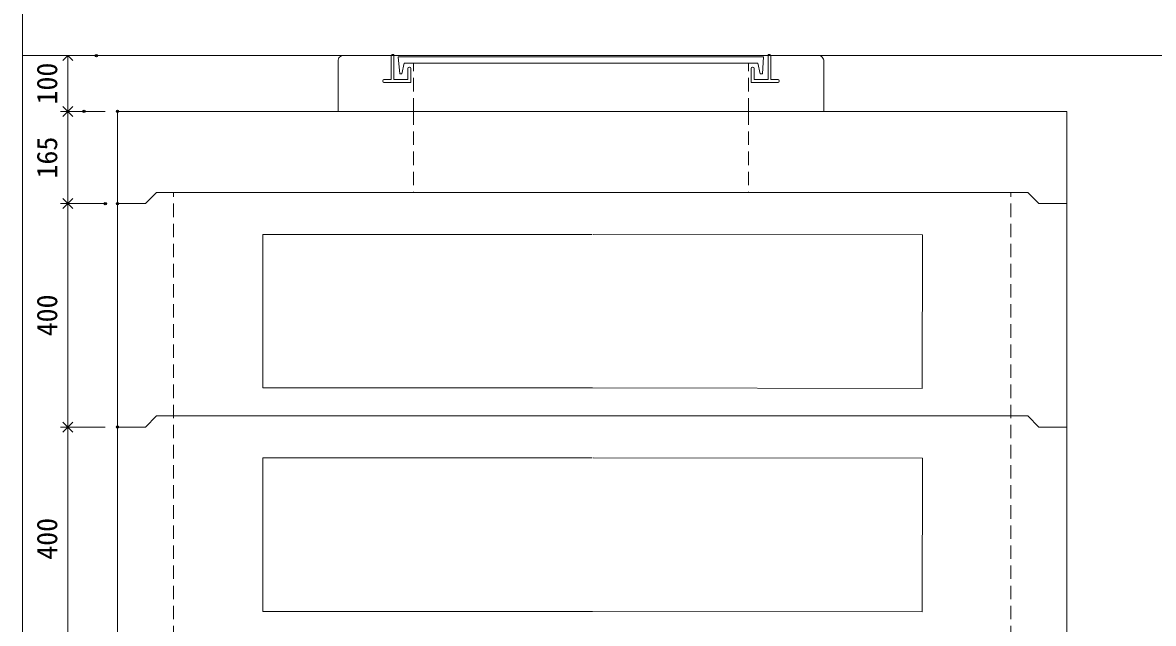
# Model space of a CAD drawing. Units: millimetres, scale not verified. Extents: x -6420 to 6420, y -3029 to 3030.
# Drawn here: x -1740 to 285, y -587 to 489 of the extents above; entities that cross this region are included whole.
import ezdxf
from ezdxf.enums import TextEntityAlignment as Align

# ---------------------------------------------------------------- set-up
doc = ezdxf.new("R2010")
doc.units = ezdxf.units.MM
doc.header["$LTSCALE"] = 20
doc.header["$PDMODE"] = 32
doc.header["$PDSIZE"] = 4
doc.linetypes.add('DASHED1', pattern=[1.8, 1.2, -0.6])
doc.linetypes.add('USER2', pattern=[50.8, 31.75, -6.35, 6.35, -6.35])
doc.layers.add('0-1_Defpoints', color=7, linetype='Continuous')
for name, color, linetype, lineweight in [('0-2_waku', 7, 'Continuous', 18), ('0-3_gaikei', 7, 'Continuous', 18), ('0-4_kakure', 7, 'DASHED1', 5), ('0-5_sunpou', 7, 'Continuous', 5), ('0-A_futa', 3, 'Continuous', 18), ('0-B_GL', 4, 'Continuous', 18), ('1-2_uchigawa2', 6, 'USER2', 18)]:
    doc.layers.add(name, color=color, linetype=linetype, lineweight=lineweight)
doc.styles.add('ＭＳ ゴシック', font='')
doc.styles.get('ＭＳ ゴシック').set_extended_font_data('MS Gothic')

# ---------------------------------------------------------------- blocks, each defined once
blk = doc.blocks.new('_Open90')
at = {"layer": '0-5_sunpou'}
blk.add_line((0, 0), (-1, 0), dxfattribs=at)
blk.add_lwpolyline([(-0.5, 0.5), (0, 0), (-0.5, -0.5)], dxfattribs=at)
blk = doc.blocks.new('D73')
at = {"layer": '0-1_Defpoints'}
for p in [(953.38, 2926.83), (924.21, 2761.83), (991.24, 2761.83)]:
    blk.add_point(p, dxfattribs=at)
at = {"layer": '0-5_sunpou'}
for p, q in [((931.38, 2926.83), (911.21, 2926.83)), ((924.21, 2908.83), (924.21, 2779.83)), ((969.24, 2761.83), (911.21, 2761.83))]:
    blk.add_line(p, q, dxfattribs=at)
at = {"layer": '0-5_sunpou', "xscale": 18, "yscale": 18}
for p, rotation in [((924.21, 2926.83), 90), ((924.21, 2761.83), 270)]:
    blk.add_blockref('_Open90', p, dxfattribs=dict(at, rotation=rotation))
at = {"layer": '0-5_sunpou', "style": 'ＭＳ ゴシック'}
blk.add_text('165', height=36.66, rotation=90, dxfattribs=at).set_placement((916.21, 2806.83), align=Align.BOTTOM_LEFT)
blk = doc.blocks.new('D74')
at = {"layer": '0-1_Defpoints'}
for p in [(953.38, 2926.83), (924.21, 2761.83), (991.24, 2761.83)]:
    blk.add_point(p, dxfattribs=at)
at = {"layer": '0-5_sunpou'}
for p, q in [((931.38, 2926.83), (911.21, 2926.83)), ((924.21, 2908.83), (924.21, 2779.83)), ((969.24, 2761.83), (911.21, 2761.83))]:
    blk.add_line(p, q, dxfattribs=at)
at = {"layer": '0-5_sunpou', "xscale": 18, "yscale": 18}
for p, rotation in [((924.21, 2926.83), 90), ((924.21, 2761.83), 270)]:
    blk.add_blockref('_Open90', p, dxfattribs=dict(at, rotation=rotation))
at = {"layer": '0-5_sunpou', "style": 'ＭＳ ゴシック'}
blk.add_text('165', height=36.66, rotation=90, dxfattribs=at).set_placement((916.21, 2806.83), align=Align.BOTTOM_LEFT)
blk = doc.blocks.new('D75')
at = {"layer": '0-1_Defpoints'}
for p in [(1013.24, 2761.83), (924.21, 2361.83), (1013.24, 2361.83)]:
    blk.add_point(p, dxfattribs=at)
at = {"layer": '0-5_sunpou'}
for p, q in [((991.24, 2761.83), (911.21, 2761.83)), ((924.21, 2743.83), (924.21, 2379.83)), ((991.24, 2361.83), (911.21, 2361.83))]:
    blk.add_line(p, q, dxfattribs=at)
at = {"layer": '0-5_sunpou', "xscale": 18, "yscale": 18}
for p, rotation in [((924.21, 2761.83), 90), ((924.21, 2361.83), 270)]:
    blk.add_blockref('_Open90', p, dxfattribs=dict(at, rotation=rotation))
at = {"layer": '0-5_sunpou', "style": 'ＭＳ ゴシック'}
blk.add_text('400', height=36.66, rotation=90, dxfattribs=at).set_placement((916.21, 2524.33), align=Align.BOTTOM_LEFT)
blk = doc.blocks.new('D76')
at = {"layer": '0-1_Defpoints'}
for p in [(1013.24, 2361.83), (924.21, 1961.83), (1013.24, 1961.83)]:
    blk.add_point(p, dxfattribs=at)
at = {"layer": '0-5_sunpou'}
for p, q in [((991.24, 2361.83), (911.21, 2361.83)), ((924.21, 2343.83), (924.21, 1979.83)), ((991.24, 1961.83), (911.21, 1961.83))]:
    blk.add_line(p, q, dxfattribs=at)
at = {"layer": '0-5_sunpou', "xscale": 18, "yscale": 18}
for p, rotation in [((924.21, 2361.83), 90), ((924.21, 1961.83), 270)]:
    blk.add_blockref('_Open90', p, dxfattribs=dict(at, rotation=rotation))
at = {"layer": '0-5_sunpou', "style": 'ＭＳ ゴシック'}
blk.add_text('400', height=36.66, rotation=90, dxfattribs=at).set_placement((916.21, 2124.33), align=Align.BOTTOM_LEFT)
blk = doc.blocks.new('D82')
at = {"layer": '0-1_Defpoints'}
for p in [(975.38, 3026.83), (924.21, 2926.83), (1013.24, 2926.83)]:
    blk.add_point(p, dxfattribs=at)
at = {"layer": '0-5_sunpou'}
for p, q in [((953.38, 3026.83), (911.21, 3026.83)), ((924.21, 3008.83), (924.21, 2944.83)), ((991.24, 2926.83), (911.21, 2926.83))]:
    blk.add_line(p, q, dxfattribs=at)
at = {"layer": '0-5_sunpou', "xscale": 18, "yscale": 18}
for p, rotation in [((924.21, 3026.83), 90), ((924.21, 2926.83), 270)]:
    blk.add_blockref('_Open90', p, dxfattribs=dict(at, rotation=rotation))
at = {"layer": '0-5_sunpou', "style": 'ＭＳ ゴシック'}
blk.add_text('100', height=36.66, rotation=90, dxfattribs=at).set_placement((916.21, 2939.33), align=Align.BOTTOM_LEFT)

msp = doc.modelspace()

# ---------------------------------------------------------------- linework, layer by layer
at = {"layer": '0-2_waku'}
msp.add_line((-1740, 3029.6), (-1740, -2670.4), dxfattribs=at)
at = {"layer": '0-3_gaikei'}
for p, q in [((-1165, 429.6), (-1080, 429.6)), ((-400, 429.6), (-315, 429.6)), ((-1175, 329.6), (-1175, 419.6)), ((-305, 329.6), (-305, 419.6)), ((-1570, 329.6), (130, 329.6)), ((-1570, 329.6), (130, 329.6)), ((-1570, 329.6), (130, 329.6)), ((-1570, 329.6), (130, 329.6)), ((-1570, 314.6), (-1570, 329.6)), ((130, -635.4), (130, 329.6)), ((-1570, 314.6), (-1570, -635.4)), ((-1500, 184.6), (-1520, 164.6)), ((-1500, 184.6), (-1520, 164.6)), ((-1500, 184.6), (-1520, 164.6)), ((-1500, 184.6), (-1520, 164.6)), ((-1500, 184.6), (-1520, 164.6)), ((-1500, 184.6), (-1520, 164.6)), ((-1500, 184.6), (-1520, 164.6)), ((-1500, 184.6), (-1520, 164.6)), ((-1500, 184.6), (-1520, 164.6)), ((-1500, 184.6), (-1520, 164.6)), ((-1500, 184.6), (-1520, 164.6)), ((-1500, 184.6), (-1520, 164.6)), ((-1500, 184.6), (-1520, 164.6)), ((-1500, 184.6), (-1520, 164.6)), ((-1500, 184.6), (60, 184.6)), ((-1500, 184.6), (60, 184.6)), ((-1500, 184.6), (60, 184.6)), ((-1500, 184.6), (60, 184.6)), ((-1500, 184.6), (60, 184.6)), ((-1500, 184.6), (60, 184.6)), ((-1500, 184.6), (60, 184.6)), ((-1500, 184.6), (60, 184.6)), ((-1500, 184.6), (60, 184.6)), ((-1500, 184.6), (60, 184.6)), ((-1500, 184.6), (60, 184.6)), ((-1500, 184.6), (60, 184.6)), ((-1500, 184.6), (60, 184.6)), ((-1500, 184.6), (60, 184.6)), ((60, 184.6), (80, 164.6)), ((60, 184.6), (80, 164.6)), ((60, 184.6), (80, 164.6)), ((60, 184.6), (80, 164.6)), ((60, 184.6), (80, 164.6)), ((60, 184.6), (80, 164.6)), ((60, 184.6), (80, 164.6)), ((60, 184.6), (80, 164.6)), ((60, 184.6), (80, 164.6)), ((60, 184.6), (80, 164.6)), ((60, 184.6), (80, 164.6)), ((60, 184.6), (80, 164.6)), ((60, 184.6), (80, 164.6)), ((60, 184.6), (80, 164.6)), ((-1570, 164.6), (-1520, 164.6)), ((-1570, 164.6), (-1520, 164.6)), ((-1570, 164.6), (-1520, 164.6)), ((-1570, 164.6), (-1520, 164.6)), ((-1570, 164.6), (-1520, 164.6)), ((-1570, 164.6), (-1520, 164.6)), ((-1570, 164.6), (-1520, 164.6)), ((-1570, 164.6), (-1520, 164.6)), ((-1570, 164.6), (-1520, 164.6)), ((-1570, 164.6), (-1520, 164.6)), ((-1570, 164.6), (-1520, 164.6)), ((-1570, 164.6), (-1520, 164.6)), ((-1570, 164.6), (-1520, 164.6)), ((-1570, 164.6), (-1520, 164.6)), ((80, 164.6), (130, 164.6)), ((80, 164.6), (130, 164.6)), ((80, 164.6), (130, 164.6)), ((80, 164.6), (130, 164.6)), ((80, 164.6), (130, 164.6)), ((80, 164.6), (130, 164.6)), ((80, 164.6), (130, 164.6)), ((80, 164.6), (130, 164.6)), ((80, 164.6), (130, 164.6)), ((80, 164.6), (130, 164.6)), ((80, 164.6), (130, 164.6)), ((80, 164.6), (130, 164.6)), ((80, 164.6), (130, 164.6)), ((80, 164.6), (130, 164.6)), ((-1500, -215.4), (-1520, -235.4)), ((-1500, -215.4), (-1520, -235.4)), ((-1500, -215.4), (-1520, -235.4)), ((-1500, -215.4), (-1520, -235.4)), ((-1500, -215.4), (-1520, -235.4)), ((-1500, -215.4), (60, -215.4)), ((-1500, -215.4), (60, -215.4)), ((-1500, -215.4), (60, -215.4)), ((-1500, -215.4), (60, -215.4)), ((-1500, -215.4), (60, -215.4)), ((60, -215.4), (80, -235.4)), ((60, -215.4), (80, -235.4)), ((60, -215.4), (80, -235.4)), ((60, -215.4), (80, -235.4)), ((60, -215.4), (80, -235.4)), ((-1570, -235.4), (-1520, -235.4)), ((-1570, -235.4), (-1520, -235.4)), ((-1570, -235.4), (-1520, -235.4)), ((-1570, -235.4), (-1520, -235.4)), ((-1570, -235.4), (-1520, -235.4)), ((80, -235.4), (130, -235.4)), ((80, -235.4), (130, -235.4)), ((80, -235.4), (130, -235.4)), ((80, -235.4), (130, -235.4)), ((80, -235.4), (130, -235.4))]:
    msp.add_line(p, q, dxfattribs=at)
for centre, radius, start, end in [((-1165.58, 420.18), 9.44, 86.47383, 183.52617), ((-314.67, 419.93), 9.68, 358.04251, 91.95749)]:
    msp.add_arc(centre, radius, start, end, dxfattribs=at)
at = {"layer": '0-4_kakure'}
for p, q in [((-1040, 329.6), (-1040, 416.1)), ((-440, 329.6), (-440, 416.1)), ((-1040, 329.6), (-1040, 184.6)), ((-440, 329.6), (-440, 184.6)), ((-1470, -615.4), (-1470, 184.6)), ((30, -615.4), (30, 184.6))]:
    msp.add_line(p, q, dxfattribs=at)
at = {"layer": '0-A_futa'}
for p, q in [((-1080, 429.6), (-1080, 386.6)), ((-1078, 431.6), (-1075, 431.6)), ((-1075, 431.6), (-1075, 386.6)), ((-1067.19, 427.1), (-412.86, 427.1)), ((-1067.19, 427.1), (-1064.7, 397.1)), ((-412.86, 427.1), (-415.11, 397.1)), ((-405, 431.6), (-402, 431.6)), ((-405, 431.6), (-405, 386.6)), ((-400, 429.6), (-400, 386.6)), ((-1056.67, 416.1), (-1060.99, 397.1)), ((-1056.67, 416.1), (-423.33, 416.1)), ((-1050, 406.6), (-1050, 386.6)), ((-1048, 408.6), (-1047, 408.6)), ((-1045, 406.6), (-1045, 381.6)), ((-435, 406.6), (-435, 381.6)), ((-432, 408.6), (-433, 408.6)), ((-430, 406.6), (-430, 386.6)), ((-423.33, 416.1), (-419.01, 397.1)), ((-1093, 386.6), (-1080, 386.6)), ((-1075, 386.6), (-1050, 386.6)), ((-1064.7, 397.1), (-1060.99, 397.1)), ((-405, 386.6), (-430, 386.6)), ((-415.11, 397.1), (-419.01, 397.1)), ((-387, 386.6), (-400, 386.6)), ((-1095, 384.6), (-1095, 383.6)), ((-1045, 381.6), (-1093, 381.6)), ((-435, 381.6), (-387, 381.6)), ((-385, 384.6), (-385, 383.6))]:
    msp.add_line(p, q, dxfattribs=at)
for centre, start, end in [((-1078, 429.6), 90, 180), ((-402, 429.6), 0, 90), ((-1048, 406.6), 90, 180), ((-1047, 406.6), 0, 90), ((-433, 406.6), 90, 180), ((-432, 406.6), 0, 90), ((-1093, 384.6), 90, 180), ((-387, 384.6), 0, 90), ((-1093, 383.6), 180, 270), ((-387, 383.6), 270, 0)]:
    msp.add_arc(centre, 2, start, end, dxfattribs=at)
at = {"layer": '0-B_GL'}
msp.add_line((-1740, 429.6), (6420, 429.6), dxfattribs=at)
at = {"layer": '1-2_uchigawa2'}
for p, q in [((-1310, 109.6), (-720, 109.6)), ((-1310, 109.6), (-1310, -165.4)), ((-128.45, 108.73), (-718.45, 109.6)), ((-128.45, 108.73), (-128.85, -166.27)), ((-1310, -165.4), (-719.47, -165.4)), ((-128.85, -166.27), (-719.39, -165.4)), ((-1310, -290.4), (-720, -290.4)), ((-1310, -290.4), (-1310, -565.4)), ((-128.45, -291.27), (-718.45, -290.4)), ((-128.45, -291.27), (-128.85, -566.27)), ((-1310, -565.4), (-719.47, -565.4)), ((-128.85, -566.27), (-719.39, -565.4))]:
    msp.add_line(p, q, dxfattribs=at)

# ---------------------------------------------------------------- block references
at = {"layer": '0-5_sunpou'}
for name in ['D82', 'D73', 'D74', 'D75', 'D76']:
    msp.add_blockref(name, (-2583.24, -2597.23), dxfattribs=at)

doc.saveas('drawing.dxf')
